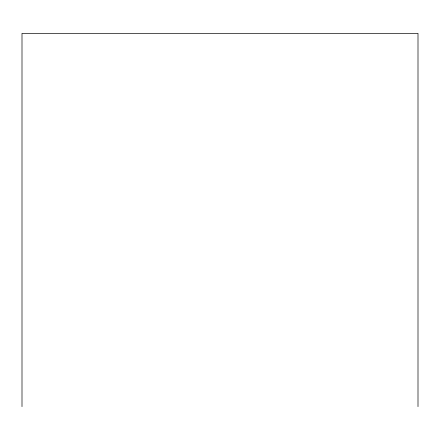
<?xml version="1.0" encoding="UTF-8"?>
<svg xmlns="http://www.w3.org/2000/svg" width="440" height="440" viewBox="0 0 440 440"><rect width="100%" height="100%" fill="white"/><g stroke="black" fill="none" stroke-linecap="round" stroke-linejoin="round"><path stroke-width="0.66" d="M418 406.632L418 33.369L22 33.369L22 406.632"/></g></svg>
